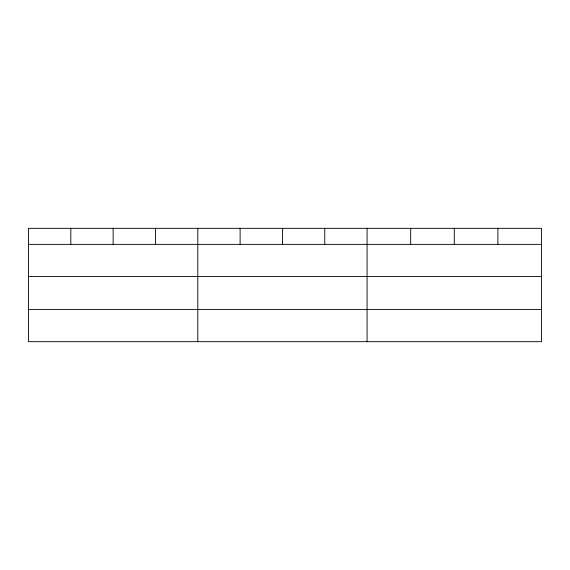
<?xml version="1.0" encoding="UTF-8"?>
<svg xmlns="http://www.w3.org/2000/svg" width="570" height="570" viewBox="0 0 570 570"><rect width="100%" height="100%" fill="white"/><g stroke="black" fill="none" stroke-linecap="round" stroke-linejoin="round"><path stroke-width="0.85" d="M541.5 276.478L541.5 228.328L28.5 228.328L28.5 341.672L541.5 341.672L541.5 276.478L28.5 276.478M28.5 244.373L541.5 244.373M28.5 309.56L541.5 309.56M497.895 228.328L497.895 244.373M454.29 228.328L454.29 244.373M410.685 228.328L410.685 244.373M367.08 228.328L367.08 341.672M324.757 228.328L324.757 244.373M282.435 228.328L282.435 244.373M240.113 228.328L240.113 244.373M197.79 228.328L197.79 341.672M155.468 228.328L155.468 244.373M113.145 228.328L113.145 244.373M70.823 228.328L70.823 244.373"/></g></svg>
